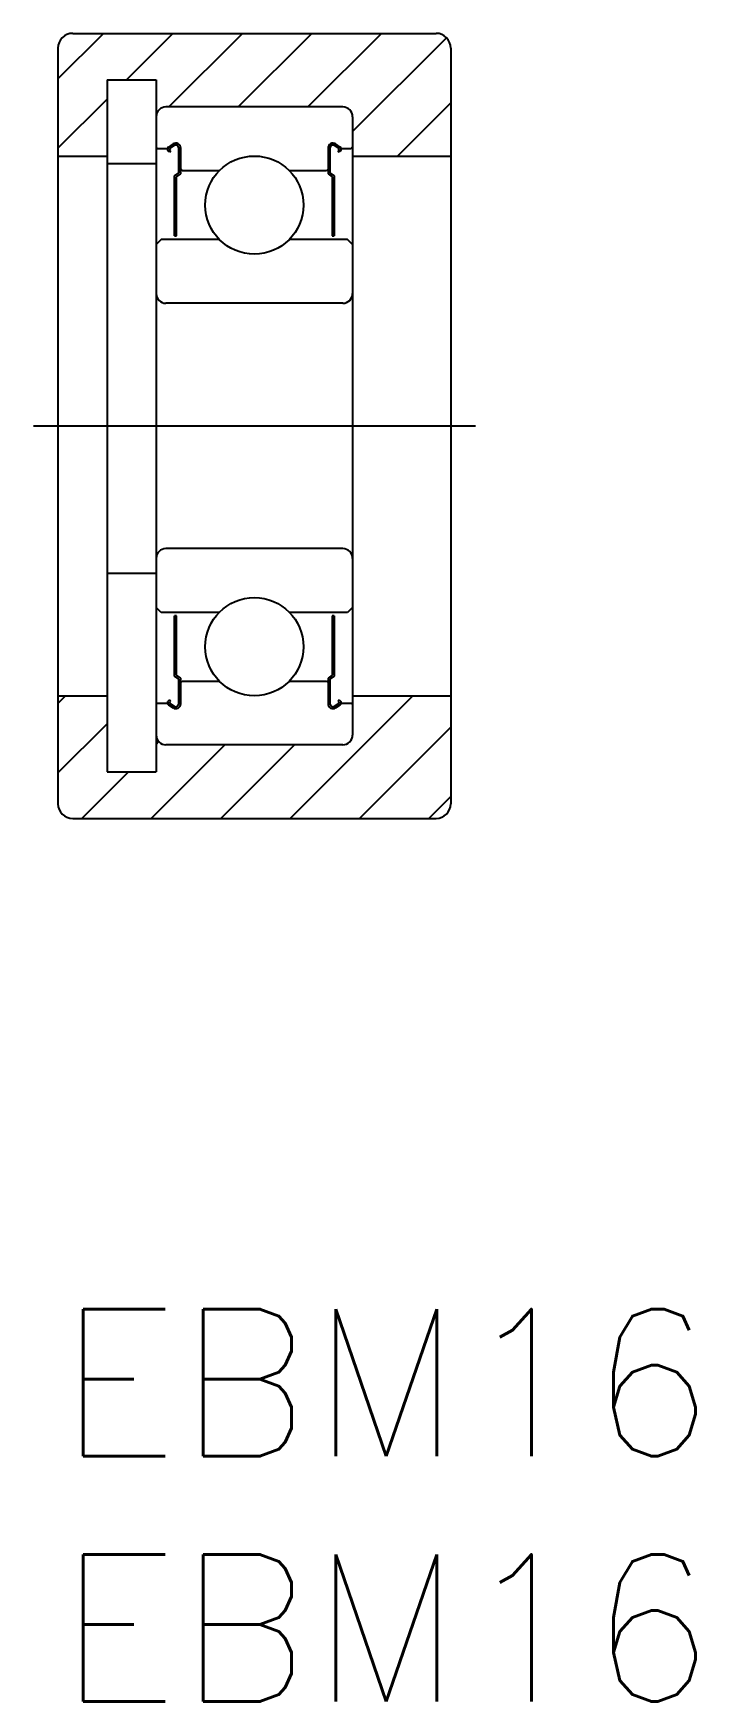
# Model space of a CAD drawing. Extents: x -0.5 to 13, y -8 to 26.
import ezdxf

# ---------------------------------------------------------------- set-up
doc = ezdxf.new("R2010")
doc.units = 0
doc.header["$LTSCALE"] = 0.5
doc.linetypes.add('CENTER', pattern=[50.8, 31.75, -6.35, 6.35, -6.35])
for name, color, linetype in [('MSM_CENTER', 1, 'CENTER'), ('MSM_CONTINUOUS', 7, 'CONTINUOUS'), ('MSM_NARROW', 5, 'CONTINUOUS'), ('MSM_PART_NUMBER', 7, 'CONTINUOUS')]:
    doc.layers.add(name, color=color, linetype=linetype)
doc.styles.get("Standard").update_dxf_attribs({"font": 'txt.shx', "height": 3, "bigfont": 'bigfont.shx'})

# ---------------------------------------------------------------- blocks, each defined once
blk = doc.blocks.new('*U2')
at = {"layer": 'MSM_PART_NUMBER'}
blk.add_text('EBM16', height=3, dxfattribs=at).set_placement((0, -3))
blk = doc.blocks.new('*U3')
at = {"layer": 'MSM_PART_NUMBER'}
blk.add_text('EBM16', height=3, dxfattribs=at).set_placement((0, -8))

msp = doc.modelspace()

# ---------------------------------------------------------------- linework, layer by layer
at = {"layer": 'MSM_CENTER'}
msp.add_line((-0.5, 18), (8.5, 18), dxfattribs=at)
at = {"layer": 'MSM_CONTINUOUS'}
for p, q in [((0.3, 26), (7.7, 26)), ((0, 25.7), (0, 10.3)), ((8, 25.7), (8, 10.3)), ((1, 25.05), (2, 25.05)), ((1, 25.05), (1, 10.95)), ((2, 25.05), (2, 10.95)), ((5.8, 24.5), (2.2, 24.5)), ((6, 24.3), (6, 11.7)), ((0, 23.5), (1, 23.5)), ((2, 23.68), (2.03, 23.65)), ((2.23, 23.65), (2.03, 23.65)), ((2.27, 23.582), (2.245, 23.607)), ((2.345, 23.746), (2.252, 23.684)), ((2.27, 23.582), (2.298, 23.611)), ((2.298, 23.611), (2.273, 23.636)), ((2.367, 23.713), (2.274, 23.651)), ((2.46, 23.16), (2.46, 23.663)), ((2.5, 23.14), (2.5, 23.663)), ((5.5, 23.663), (5.5, 23.14)), ((5.54, 23.663), (5.54, 23.16)), ((5.726, 23.651), (5.633, 23.713)), ((5.748, 23.684), (5.655, 23.746)), ((5.727, 23.636), (5.702, 23.611)), ((5.702, 23.611), (5.73, 23.582)), ((5.755, 23.607), (5.73, 23.582)), ((5.97, 23.65), (5.77, 23.65)), ((6, 23.68), (5.97, 23.65)), ((6, 23.5), (8, 23.5)), ((1, 23.35), (2, 23.35)), ((2.376, 23.098), (2.46, 23.16)), ((2.416, 23.078), (2.5, 23.14)), ((2.53, 23.2), (2.5, 23.23)), ((3.286, 23.2), (2.53, 23.2)), ((5.47, 23.2), (4.714, 23.2)), ((5.5, 23.23), (5.47, 23.2)), ((5.5, 23.14), (5.584, 23.078)), ((5.54, 23.16), (5.624, 23.098)), ((2.376, 21.872), (2.376, 23.098)), ((2.416, 21.872), (2.416, 23.078)), ((5.584, 23.078), (5.584, 21.872)), ((5.624, 23.098), (5.624, 21.872)), ((2.1, 21.8), (2, 21.7)), ((3.286, 21.8), (2.1, 21.8)), ((2.376, 21.872), (2.416, 21.872)), ((5.9, 21.8), (4.714, 21.8)), ((5.584, 21.872), (5.624, 21.872)), ((6, 21.7), (5.9, 21.8)), ((5.8, 20.5), (2.2, 20.5)), ((5.8, 15.5), (2.2, 15.5)), ((1, 15), (2, 15)), ((2.1, 14.2), (2, 14.3)), ((6, 14.3), (5.9, 14.2)), ((3.286, 14.2), (2.1, 14.2)), ((2.376, 12.902), (2.376, 14.128)), ((2.416, 14.128), (2.376, 14.128)), ((2.416, 12.922), (2.416, 14.128)), ((5.9, 14.2), (4.714, 14.2)), ((5.584, 14.128), (5.584, 12.922)), ((5.624, 14.128), (5.584, 14.128)), ((5.624, 14.128), (5.624, 12.902)), ((2.5, 12.86), (2.416, 12.922)), ((5.584, 12.922), (5.5, 12.86)), ((2.46, 12.84), (2.376, 12.902)), ((2.46, 12.337), (2.46, 12.839)), ((2.5, 12.337), (2.5, 12.86)), ((2.5, 12.77), (2.53, 12.8)), ((2.53, 12.8), (3.286, 12.8)), ((4.714, 12.8), (5.47, 12.8)), ((5.47, 12.8), (5.5, 12.77)), ((5.5, 12.86), (5.5, 12.337)), ((5.624, 12.902), (5.54, 12.84)), ((5.54, 12.839), (5.54, 12.337)), ((0, 12.5), (1, 12.5)), ((2, 12.32), (2.03, 12.35)), ((2.03, 12.35), (2.23, 12.35)), ((2.245, 12.393), (2.27, 12.418)), ((2.252, 12.316), (2.345, 12.254)), ((2.298, 12.389), (2.27, 12.418)), ((2.273, 12.364), (2.298, 12.389)), ((2.274, 12.349), (2.367, 12.287)), ((5.633, 12.287), (5.726, 12.349)), ((5.655, 12.254), (5.748, 12.316)), ((5.73, 12.418), (5.702, 12.389)), ((5.702, 12.389), (5.727, 12.364)), ((5.73, 12.418), (5.755, 12.393)), ((5.77, 12.35), (5.97, 12.35)), ((6, 12.32), (5.97, 12.35)), ((6, 12.5), (8, 12.5)), ((5.8, 11.5), (2.2, 11.5)), ((1, 10.95), (2, 10.95)), ((0.3, 10), (7.7, 10))]:
    msp.add_line(p, q, dxfattribs=at)
for centre in [(4, 22.5), (4, 13.5)]:
    msp.add_circle(centre, 1, dxfattribs=at)
for centre, radius, start, end in [((0.3, 25.7), 0.3, 90, 180), ((7.7, 25.7), 0.3, 0, 90), ((2.2, 24.3), 0.2, 90, 180), ((5.8, 24.3), 0.2, 0, 90), ((2.28, 23.643), 0.05, 123.5192, 226.0607), ((2.28, 23.643), 0.01, 123.5173, 226.0606), ((2.4, 23.663), 0.1, 0, 123.5193), ((2.4, 23.663), 0.06, 0, 123.519), ((5.6, 23.663), 0.1, 56.4807, 179.9999), ((5.6, 23.663), 0.06, 56.481, 179.9999), ((5.72, 23.643), 0.01, 313.9392, 56.4827), ((5.72, 23.643), 0.05, 313.9392, 56.4807), ((2.2, 20.7), 0.2, 180, 270), ((5.8, 20.7), 0.2, 270, 0), ((2.2, 15.3), 0.2, 90, 180), ((5.8, 15.3), 0.2, 0, 90), ((2.28, 12.357), 0.05, 133.939, 236.4802), ((2.28, 12.357), 0.01, 133.9374, 236.4796), ((2.4, 12.337), 0.1, 236.4805, 0), ((2.4, 12.337), 0.06, 236.4806, 0), ((5.6, 12.337), 0.1, 180, 303.5193), ((5.6, 12.337), 0.06, 180, 303.5193), ((5.72, 12.357), 0.01, 303.5203, 46.0625), ((5.72, 12.357), 0.05, 303.5195, 46.061), ((2.2, 11.7), 0.2, 180, 270), ((5.8, 11.7), 0.2, 270, 0), ((0.3, 10.3), 0.3, 180, 270), ((7.7, 10.3), 0.3, 270, 0)]:
    msp.add_arc(centre, radius, start, end, dxfattribs=at)
at = {"layer": 'MSM_NARROW'}
for p, q in [((0, 25.071), (0.929, 26)), ((1.393, 25.05), (2.343, 26)), ((2.257, 24.5), (3.757, 26)), ((3.672, 24.5), (5.172, 26)), ((5.086, 24.5), (6.586, 26)), ((6, 24), (7.912, 25.912)), ((0, 23.657), (1, 24.657)), ((6.914, 23.5), (8, 24.586)), ((0, 12.343), (0.157, 12.5)), ((4.728, 10), (7.228, 12.5)), ((0, 10.929), (1, 11.929)), ((2, 11.515), (2.051, 11.566)), ((6.142, 10), (8, 11.858)), ((1.899, 10), (3.399, 11.5)), ((3.314, 10), (4.814, 11.5)), ((0.485, 10), (1.435, 10.95)), ((7.556, 10), (8, 10.444))]:
    msp.add_line(p, q, dxfattribs=at)

# ---------------------------------------------------------------- block references
at = {"layer": 'MSM_CONTINUOUS'}
for name in ['*U2', '*U3']:
    msp.add_blockref(name, (0, 0), dxfattribs=at)

doc.saveas('drawing.dxf')
